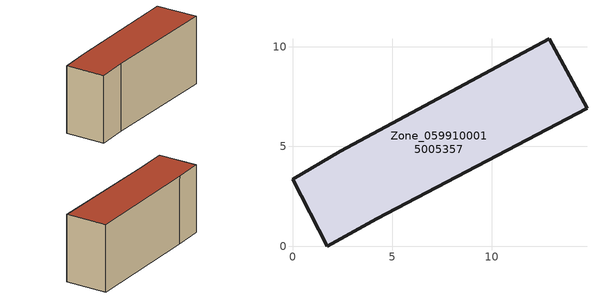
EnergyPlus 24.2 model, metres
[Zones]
Zone_0599100015005357
 floor ground (C_G): 4.22,1.38 1.75,0 0,3.36 2.39,4.76 12.88,10.4 14.77,6.91 z0.51
 wall outside (C_F): 2.39,4.76 0,3.36 1.75,0 4.22,1.38 14.77,6.91 12.88,10.4 2.39,4.76 z0.51:6.88
 roof outside (C_R): 12.88,10.4 2.39,4.76 0,3.36 1.75,0 4.22,1.38 14.77,6.91 z6.88
[BUILDING]
Pand.0599100015005357: North Axis=0; Terrain=City; Loads Convergence Tolerance Value=0.04; Temperature Convergence Tolerance Value=0.4; Solar Distribution=FullExterior; Maximum Number of Warmup Days=25; Minimum Number of Warmup Days=1
[Site:Location]
Rotterdam.The.Hague.AP_ZH_NLD Design_Conditions: Latitude=51.96; Longitude=4.45; Time Zone=1; Elevation=-4.5
[SITE:GROUNDTEMPERATURE:BUILDINGSURFACE]
18, 18, 18, 18, 18, 18, 18, 18, 18, 18, 18, 18
[MATERIAL] Thermal Absorptance=0.9; Solar Absorptance=0.7; Visible Absorptance=0.7
Name | Roughness | Thickness | Conductivity | Density | Specific Heat
G.TI.1946 | MediumSmooth | 0.15 | 1 | 540 | 1210
F.TI.1946 | Rough | 0.3 | 0.857143 | 1920 | 840
R.TI.1946 | MediumRough | 0.2 | 0.1 | 1500 | 1000
[CONSTRUCTION]
C_G: G.TI.1946
C_F: F.TI.1946
C_R: R.TI.1946
[ZONE]
Zone_0599100015005357: Type=1; Multiplier=1; Ceiling Height=Autocalculate; Volume=Autocalculate; Floor Area=autocalculate; Part of Total Floor Area=Yes
[ZONEINFILTRATION:DESIGNFLOWRATE]
Infil_Zone_0599100015005357: Zone or ZoneList or Space or SpaceList=Zone_0599100015005357; Schedule=AlwaysOn; Design Flow Rate Calculation Method=Flow/Area; Flow Rate per Floor Area=0.003; Constant Term Coefficient=1; Temperature Term Coefficient=0; Velocity Term Coefficient=0; Velocity Squared Term Coefficient=0
[HVACTEMPLATE:ZONE:IDEALLOADSAIRSYSTEM]
Zone_0599100015005357: Maximum Heating Supply Air Temperature=50; Minimum Cooling Supply Air Temperature=13; Maximum Heating Supply Air Humidity Ratio=0.0156; Minimum Cooling Supply Air Humidity Ratio=0.0077; Heating Limit=NoLimit; Cooling Limit=NoLimit; Dehumidification Control Type=ConstantSensibleHeatRatio; Cooling Sensible Heat Ratio=0.7; Dehumidification Setpoint=60; Humidification Control Type=None; Humidification Setpoint=30; Outdoor Air Method=None; Outdoor Air Flow Rate per Person=0.00944; Outdoor Air Flow Rate per Zone Floor Area=0; Outdoor Air Flow Rate per Zone=0; Demand Controlled Ventilation Type=None; Outdoor Air Economizer Type=NoEconomizer; Heat Recovery Type=None; Sensible Heat Recovery Effectiveness=0.7; Latent Heat Recovery Effectiveness=0.65
[ZONECONTROL:THERMOSTAT]
ThermostatControl_Zone_0599100015005357: Zone or ZoneList=Zone_0599100015005357; Control Type Schedule=DualSetpointControlType; Control 1=Thermostat_Zone_0599100015005357; Temperature Difference Between Cutout And Setpoint=0
[THERMOSTATSETPOINT:DUALSETPOINT]
Thermostat_Zone_0599100015005357: Heating Setpoint Temperature Schedule=HeatingSetpoint_Zone_0599100015005357; Cooling Setpoint Temperature Schedule=CoolingSetpoint_Zone_0599100015005357
[SCHEDULE:COMPACT]
HeatingSetpoint_Zone_0599100015005357: Through: 12/31, For: AllDays, Until: 24:00, 21
CoolingSetpoint_Zone_0599100015005357: Through: 12/31, For: AllDays, Until: 24:00, 24
DualSetpointControlType: Through: 12/31, For: AllDays, Until: 24:00, 4
AlwaysOn: Through: 12/31, For: AllDays, Until: 24:00, 1
